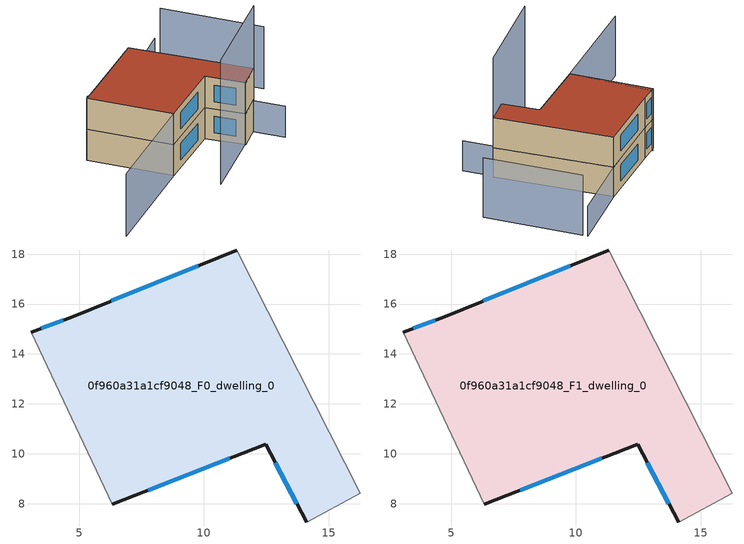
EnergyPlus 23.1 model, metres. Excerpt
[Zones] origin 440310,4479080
0f960a31a1cf9048_F0_dwelling_0
 floor ground (EU_floor_Construction): 11.32,18.17 16.26,8.42 14.12,7.26 12.47,10.37 6.33,7.98 3.09,14.88 4.75,15.5 z0
 wall outside (EU_wall_Construction): 11.32,18.17 4.75,15.5 3.09,14.88 / 6.33,7.98 12.47,10.37 14.12,7.26 z0:3
 wall adiabatic (EU_wall_Construction): 3.09,14.88 6.33,7.98 / 14.12,7.26 16.26,8.42 11.32,18.17 z0:3
 window (EU_Window_Construction): 4.36,15.35 3.48,15.02 / 9.78,17.54 6.29,16.12 / 12.86,9.65 13.73,7.99 / 7.77,8.54 11.03,9.81 z0.7:2.3
0f960a31a1cf9048_F1_dwelling_0
 floor to 0f960a31a1cf9048_F0_dwelling_0 (EU_floor_Construction): 11.32,18.17 16.26,8.42 14.12,7.26 12.47,10.37 6.33,7.98 3.09,14.88 4.75,15.5 z3
 wall outside (EU_wall_Construction): 11.32,18.17 4.75,15.5 3.09,14.88 / 6.33,7.98 12.47,10.37 14.12,7.26 z3:6
 wall adiabatic (EU_wall_Construction): 3.09,14.88 6.33,7.98 / 14.12,7.26 16.26,8.42 11.32,18.17 z3:6
 window (EU_Window_Construction): 4.36,15.35 3.48,15.02 / 9.78,17.54 6.29,16.12 / 12.86,9.65 13.73,7.99 / 7.77,8.54 11.03,9.81 z3.7:5.3
 roof outside (EU_roof_Construction): 16.26,8.42 11.32,18.17 4.75,15.5 3.09,14.88 6.33,7.98 12.47,10.37 14.12,7.26 z6
shading: 21.65,12.55 17.8,20.8 / 3.38,15.08 6.33,7.98 / 6.33,7.98 -3.36,3.95 z0:6; 8.08,4.24 16.26,8.42 z0:12; 17.31,5.79 11.32,18.16 / 11.32,18.16 17.6,21.2 z0:3
[Building]
EU S2 Campaign: North Axis=0; Terrain=City; Solar Distribution=FullExterior
[Site:Location]
Madrid: Latitude=40.5; Longitude=-3.5; Time Zone=1; Elevation=609
[SizingPeriod:WeatherFileDays]
AnnualSizingPeriod: Begin Month=1; Begin Day of Month=1; End Month=12; End Day of Month=31; Day of Week for Start Day=Monday; Use Weather File Daylight Saving Period=No; Use Weather File Rain and Snow Indicators=No
[MATERIAL]
EU_InternalMass_Material: Roughness=MediumRough; Thickness=0.1; Conductivity=1; Density=1800; Specific Heat=900; Thermal Absorptance=0.9; Solar Absorptance=0.7; Visible Absorptance=0.7
[MATERIAL:NOMASS] Roughness=MediumRough; Thermal Absorptance=0.9; Solar Absorptance=0.7; Visible Absorptance=0.7
Name | Thermal Resistance
EU_wall_NoMass | 0.419739
EU_roof_NoMass | 0.352165
EU_floor_NoMass | 0.608284
[WINDOWMATERIAL:SIMPLEGLAZINGSYSTEM]
EU_Window_SimpleGlazing: UFactor=4.8352; Solar Heat Gain Coefficient=0.85; Visible Transmittance=0.85
[CONSTRUCTION]
EU_wall_Construction: EU_wall_NoMass
EU_roof_Construction: EU_roof_NoMass
EU_floor_Construction: EU_floor_NoMass
EU_Window_Construction: EU_Window_SimpleGlazing
EU_InternalMass_Construction: EU_InternalMass_Material
[ZONE] Type=1; Multiplier=1; Ceiling Height=autocalculate; Floor Area=autocalculate; Part of Total Floor Area=Yes
Name | Volume
0f960a31a1cf9048_F0_dwelling_0 | 230.362
0f960a31a1cf9048_F1_dwelling_0 | 230.363
[INTERNALMASS] Construction=EU_InternalMass_Construction; Surface Area=76.7876
Name | Zone or ZoneList
0f960a31a1cf9048_F0_dwelling_0_EU_InternalMass | 0f960a31a1cf9048_F0_dwelling_0
0f960a31a1cf9048_F1_dwelling_0_EU_InternalMass | 0f960a31a1cf9048_F1_dwelling_0
[OTHEREQUIPMENT] Fuel Type=Electricity; Design Level Calculation Method=Watts/Area; Power per Zone Floor Area=1; Fraction Latent=0; Fraction Radiant=0; Fraction Lost=0; Carbon Dioxide Generation Rate=0; EndUse Subcategory=EU_Step8_InternalGains
Name | Zone or ZoneList or Space or SpaceList | Schedule
EU_Step8_InternalGain_0f960a31a1cf9048_F0_dwelling_0_f000 | 0f960a31a1cf9048_F0_dwelling_0 | EU_Step8_GainSchedule_0f960a31a1cf9048_F0_dwelling_0_f000
EU_Step8_InternalGain_0f960a31a1cf9048_F1_dwelling_0_f000 | 0f960a31a1cf9048_F1_dwelling_0 | EU_Step8_GainSchedule_0f960a31a1cf9048_F1_dwelling_0_f000
[ZONEVENTILATION:DESIGNFLOWRATE] Schedule=EU_AlwaysOn; Design Flow Rate Calculation Method=AirChanges/Hour; Air Changes per Hour=0.703302; Ventilation Type=Natural; Fan Pressure Rise=0; Fan Total Efficiency=1; Constant Term Coefficient=1; Temperature Term Coefficient=0; Velocity Term Coefficient=0; Velocity Squared Term Coefficient=0; Minimum Indoor Temperature=-100; Maximum Indoor Temperature=100; Delta Temperature=-100; Minimum Outdoor Temperature=-100; Maximum Outdoor Temperature=100; Maximum Wind Speed=40
Name | Zone or ZoneList or Space or SpaceList
EU_ConstantAir_0f960a31a1cf9048_F0_dwelling_0 | 0f960a31a1cf9048_F0_dwelling_0
EU_ConstantAir_0f960a31a1cf9048_F1_dwelling_0 | 0f960a31a1cf9048_F1_dwelling_0
[HVACTEMPLATE:THERMOSTAT] Constant Heating Setpoint=20; Constant Cooling Setpoint=50
EU_HeatOnly_0f960a31a1cf9048_F0_dwelling_0; EU_HeatOnly_0f960a31a1cf9048_F1_dwelling_0
[HVACTEMPLATE:ZONE:IDEALLOADSAIRSYSTEM] System Availability Schedule=EU_AlwaysOn; Maximum Heating Supply Air Temperature=50; Minimum Cooling Supply Air Temperature=13; Maximum Heating Supply Air Humidity Ratio=0.0156; Minimum Cooling Supply Air Humidity Ratio=0.0077; Heating Limit=NoLimit; Cooling Limit=NoLimit; Heating Availability Schedule=EU_AlwaysOn; Cooling Availability Schedule=EU_CoolingOff; Dehumidification Control Type=ConstantSensibleHeatRatio; Cooling Sensible Heat Ratio=0.7; Dehumidification Setpoint=60; Humidification Control Type=None; Humidification Setpoint=30; Outdoor Air Method=None; Outdoor Air Flow Rate per Person=0.00944; Outdoor Air Flow Rate per Zone Floor Area=0; Outdoor Air Flow Rate per Zone=0; Demand Controlled Ventilation Type=None; Outdoor Air Economizer Type=NoEconomizer; Heat Recovery Type=None; Sensible Heat Recovery Effectiveness=0.7; Latent Heat Recovery Effectiveness=0.65
Name | Template Thermostat
0f960a31a1cf9048_F0_dwelling_0 | EU_HeatOnly_0f960a31a1cf9048_F0_dwelling_0
0f960a31a1cf9048_F1_dwelling_0 | EU_HeatOnly_0f960a31a1cf9048_F1_dwelling_0
[SIZING:ZONE] Zone Cooling Design Supply Air Temperature Input Method=SupplyAirTemperature; Zone Cooling Design Supply Air Temperature=13; Zone Heating Design Supply Air Temperature Input Method=SupplyAirTemperature; Zone Heating Design Supply Air Temperature=50; Zone Cooling Design Supply Air Humidity Ratio=0.008; Zone Heating Design Supply Air Humidity Ratio=0.008; Cooling Design Air Flow Method=DesignDay; Cooling Design Air Flow Rate=0; Cooling Minimum Air Flow per Zone Floor Area=0.000762; Cooling Minimum Air Flow=0; Cooling Minimum Air Flow Fraction=0.2; Heating Design Air Flow Method=DesignDay; Heating Design Air Flow Rate=0; Heating Maximum Air Flow per Zone Floor Area=0.002032; Heating Maximum Air Flow=0.141576; Heating Maximum Air Flow Fraction=0.3; Account for Dedicated Outdoor Air System=No; Dedicated Outdoor Air System Control Strategy=NeutralSupplyAir; Dedicated Outdoor Air Low Setpoint Temperature for Design=autosize; Dedicated Outdoor Air High Setpoint Temperature for Design=autosize; Zone Load Sizing Method=Sensible Load Only No Latent Load; Zone Latent Cooling Design Supply Air Humidity Ratio Input Method=HumidityRatioDifference; Zone Cooling Design Supply Air Humidity Ratio Difference=0.005; Zone Latent Heating Design Supply Air Humidity Ratio Input Method=HumidityRatioDifference; Zone Humidification Design Supply Air Humidity Ratio Difference=0.005
0f960a31a1cf9048_F0_dwelling_0; 0f960a31a1cf9048_F1_dwelling_0
[SCHEDULE:CONSTANT]
Name | Hourly Value
EU_AlwaysOn | 1
EU_CoolingOff | 0
[SCHEDULE:FILE] Column Number=1; Rows to Skip at Top=0; Number of Hours of Data=8760; Column Separator=Comma; Interpolate to Timestep=No; Minutes per Item=60; Adjust Schedule for Daylight Savings=Yes
Name | File
EU_Step8_GainSchedule_0f960a31a1cf9048_F0_dwelling_0_f000 | ../../schedules/0f960a31a1cf9048/0f960a31a1cf9048_F0_dwelling_0_f000_gain.csv
EU_Step8_GainSchedule_0f960a31a1cf9048_F1_dwelling_0_f000 | ../../schedules/0f960a31a1cf9048/0f960a31a1cf9048_F1_dwelling_0_f000_gain.csv
